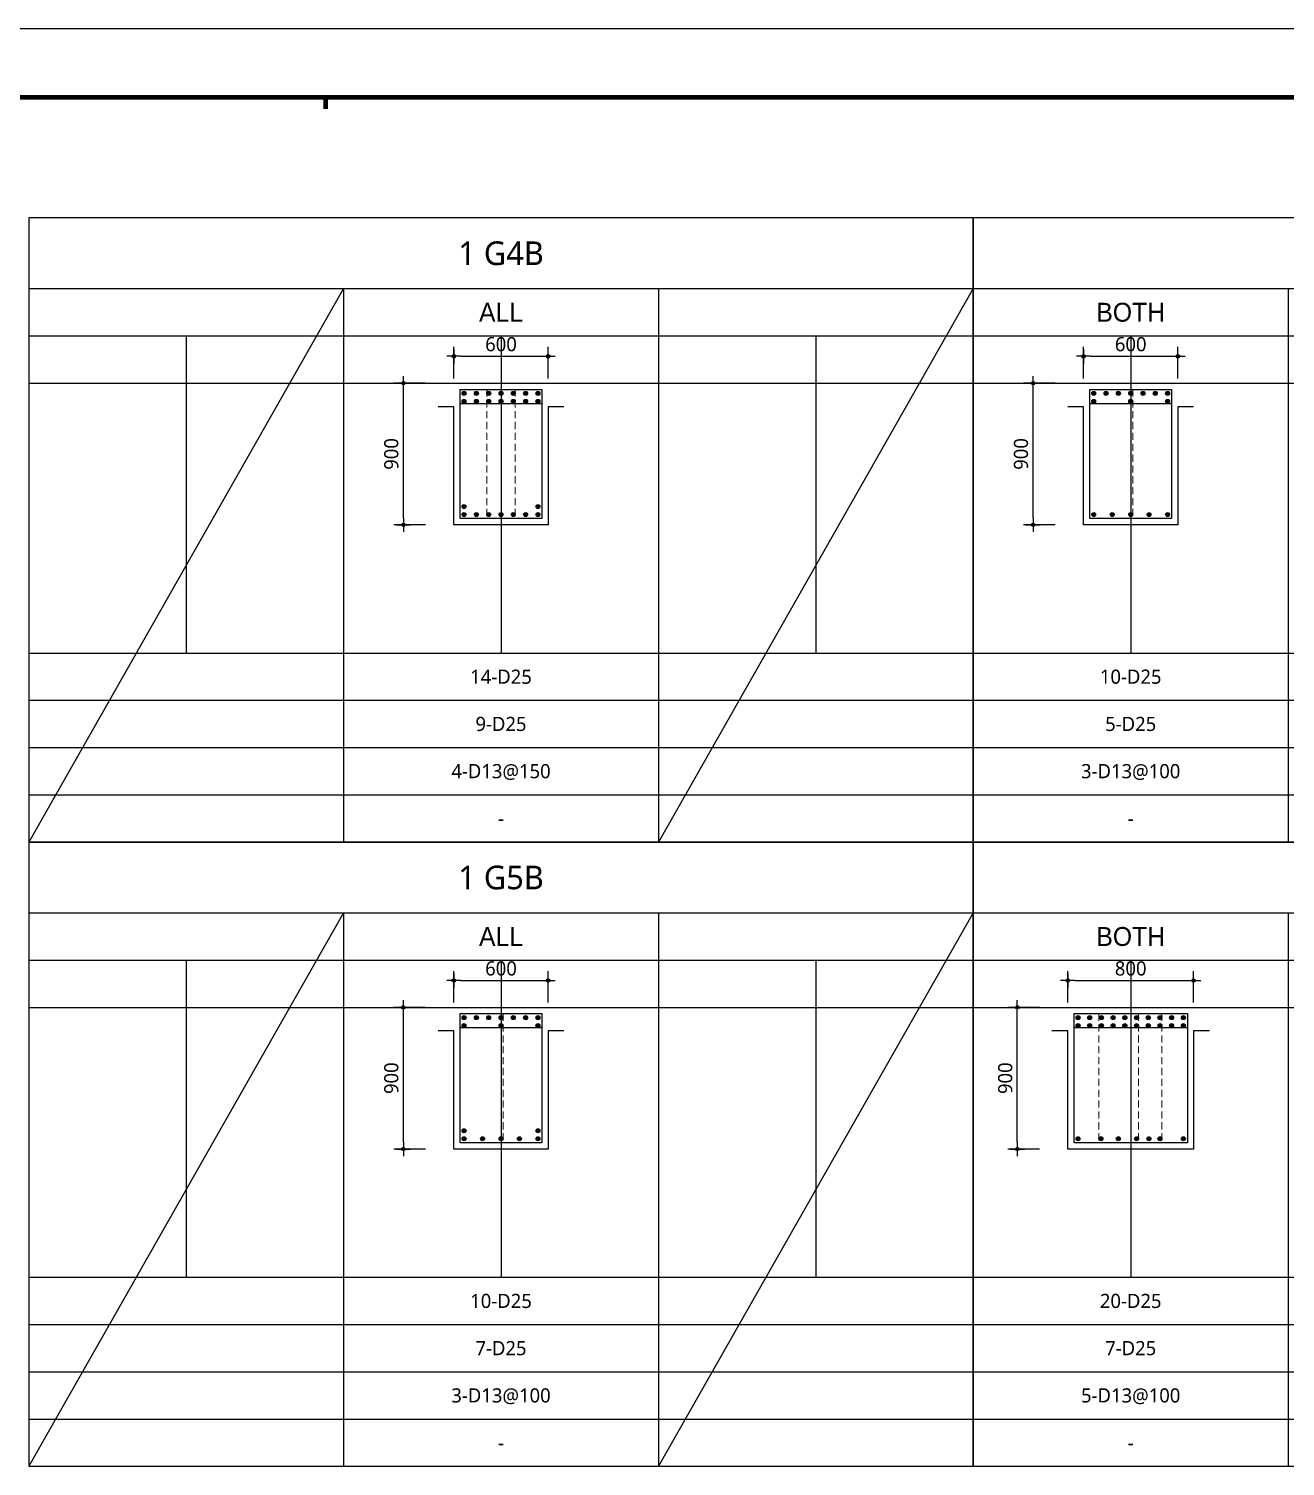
# Model space of a CAD drawing. Header units: millimetres. Extents: x 0 to 252030, y -124740 to 196020.
# Drawn here: x 135753 to 143735, y 115610 to 124740 of the extents above; entities that cross this region are included whole.
import ezdxf
from ezdxf.enums import TextEntityAlignment as Align

# ---------------------------------------------------------------- set-up
doc = ezdxf.new("R2010")
doc.units = ezdxf.units.MM
doc.header["$LTSCALE"] = 30
doc.linetypes.add('HID', pattern=[2.3, 1.5, -0.8])
doc.layers.get('DEFPOINTS').update_dxf_attribs({"color": 142})
for name, color, linetype in [('0-SEC1', 3, 'Continuous'), ('CON', 2, 'Continuous'), ('DIM', 7, 'Continuous'), ('ETC', 7, 'Continuous'), ('S-철근', 3, 'Continuous'), ('SHEET', 7, 'Continuous'), ('TXT', 3, 'Continuous'), ('XR-FORM_(도룡동)$0$Sheet', 7, 'Continuous')]:
    doc.layers.add(name, color=color, linetype=linetype)
doc.layers.add('TieBar', color=7, linetype='HID', lineweight=0)
doc.styles.get("Standard").update_dxf_attribs({"font": 'malgun.ttf'})
doc.styles.add('돋움', font='Dotum.ttf')
doc.styles.add('맑은 고딕', font='malgun.ttf')
doc.dimstyles.new('30NDIM', dxfattribs={"dimscale": 50, "dimtxt": 3, "dimasz": 1.5, "dimexe": 2, "dimexo": 6, "dimgap": 1, "dimtad": 1, "dimdec": 0, "dimrnd": 0.25, "dimzin": 0, "dimdsep": 46, "dimtxsty": 'Standard', "dimblk": 'Z_DOT', "dimcen": 5, "dimclrd": 256, "dimclre": 256, "dimclrt": 3, "dimadec": 0, "dimazin": 0, "dimtm": 1e-09, "dimtfac": 1, "dimtdec": 0, "dimtix": 1, "dimtmove": 2, "dimatfit": 1, "dimldrblk": 'Z_DOT', "dimfxl": 1, "dimtolj": 1, "dimtzin": 0, "dimarcsym": 0})

# ---------------------------------------------------------------- blocks, each defined once
blk = doc.blocks.new('4등분')
at = {"layer": 'DEFPOINTS'}
for p, q in [((1000, 3214.5), (1000, 1200)), ((3000, 3214.5), (3000, 1200)), ((5000, 3214.5), (5000, 1200)), ((0, 2914.5), (6000, 2914.5))]:
    blk.add_line(p, q, dxfattribs=at)
at = {"layer": 'SHEET'}
blk.add_line((0, 3514.5), (6000, 3514.5), dxfattribs=at)
at = {"layer": 'SHEET', "color": 6}
for p, q in [((2000, 3514.5), (2000, 0)), ((4000, 3514.5), (4000, 0)), ((0, 3214.5), (6000, 3214.5)), ((0, 1200), (6000, 1200)), ((0, 900), (6000, 900)), ((0, 600), (6000, 600)), ((0, 300), (6000, 300))]:
    blk.add_line(p, q, dxfattribs=at)
at = {"layer": 'SHEET'}
blk.add_lwpolyline([(6000, 3964.5), (0, 3964.5), (0, 0), (6000, 0)], close=True, dxfattribs=at)
blk = doc.blocks.new('XR-FORM_(도룡동)$0$S')
at = {"layer": 'XR-FORM_(도룡동)$0$Sheet', "const_width": 100}
blk.add_lwpolyline([(1850, 57950), (82250, 57950), (82250, 1200), (1850, 1200)], close=True, dxfattribs=at)
at = {"layer": 'XR-FORM_(도룡동)$0$Sheet', "linetype": 'Continuous', "const_width": 100}
blk.add_lwpolyline([(38745, 57950), (38745, 57700)], dxfattribs=at)
blk = doc.blocks.new('XR-FORM_(도룡동)', base_point=(101.33, -56114.51))
at = {"layer": 'DEFPOINTS'}
blk.add_lwpolyline([(0, 0), (420, 0), (420, 297), (0, 297)], close=True, dxfattribs=at)
at = {"xscale": 0.005, "yscale": 0.005, "zscale": 0.005}
blk.add_blockref('XR-FORM_(도룡동)$0$S', (-0.25, 0), dxfattribs=at)
blk = doc.blocks.new('Z_DOT')
at = {"layer": 'DIM', "color": 0}
for p, q in [((-1, 0), (1, 0)), ((0, -1), (0, 1))]:
    blk.add_line(p, q, dxfattribs=at)
for radius in [0.25, 0.125]:
    blk.add_circle((0, 0), radius, dxfattribs=at)
blk = doc.blocks.new('*D603')
at = {"layer": 'DEFPOINTS', "color": 0, "transparency": 16777216}
for p in [(139053, 122659.7), (138453, 122339.5), (139053, 122339.5)]:
    blk.add_point(p, dxfattribs=at)
at = {"layer": 'DIM', "lineweight": -2, "transparency": 16777216}
for p, q in [((138453, 122519.5), (138453, 122719.7)), ((139053, 122519.5), (139053, 122719.7)), ((138498, 122659.7), (139008, 122659.7))]:
    blk.add_line(p, q, dxfattribs=at)
at = {"layer": 'DIM', "lineweight": -2, "transparency": 16777216, "xscale": 45, "yscale": 45, "zscale": 45, "rotation": 180}
blk.add_blockref('Z_DOT', (138453, 122659.7), dxfattribs=at)
at = {"layer": 'DIM', "lineweight": -2, "transparency": 16777216, "xscale": 45, "yscale": 45, "zscale": 45}
blk.add_blockref('Z_DOT', (139053, 122659.7), dxfattribs=at)
at = {"layer": 'DIM', "color": 3, "transparency": 16777216, "insert": (138753, 122736.1), "char_height": 90, "attachment_point": 5}
blk.add_mtext('\\A1;600', dxfattribs=at)
blk = doc.blocks.new('*D604')
at = {"layer": 'DEFPOINTS', "color": 0, "transparency": 16777216}
for p in [(138132.8, 122489.5), (138453, 122489.5), (138453, 121589.5)]:
    blk.add_point(p, dxfattribs=at)
at = {"layer": 'DIM', "lineweight": -2, "transparency": 16777216}
for p, q in [((138273, 122489.5), (138072.8, 122489.5)), ((138132.8, 121634.5), (138132.8, 122444.5)), ((138273, 121589.5), (138072.8, 121589.5))]:
    blk.add_line(p, q, dxfattribs=at)
at = {"layer": 'DIM', "lineweight": -2, "transparency": 16777216, "xscale": 45, "yscale": 45, "zscale": 45}
for p, rotation in [((138132.8, 122489.5), 90), ((138132.8, 121589.5), 270)]:
    blk.add_blockref('Z_DOT', p, dxfattribs=dict(at, rotation=rotation))
at = {"layer": 'DIM', "color": 3, "transparency": 16777216, "insert": (138056.4, 122039.5), "char_height": 90, "attachment_point": 5, "rotation": 90}
blk.add_mtext('\\A1;900', dxfattribs=at)
blk = doc.blocks.new('*D605')
at = {"layer": 'DEFPOINTS', "color": 0, "transparency": 16777216}
for p in [(143053, 122659.7), (142453, 122339.5), (143053, 122339.5)]:
    blk.add_point(p, dxfattribs=at)
at = {"layer": 'DIM', "lineweight": -2, "transparency": 16777216}
for p, q in [((142453, 122519.5), (142453, 122719.7)), ((143053, 122519.5), (143053, 122719.7)), ((142498, 122659.7), (143008, 122659.7))]:
    blk.add_line(p, q, dxfattribs=at)
at = {"layer": 'DIM', "lineweight": -2, "transparency": 16777216, "xscale": 45, "yscale": 45, "zscale": 45, "rotation": 180}
blk.add_blockref('Z_DOT', (142453, 122659.7), dxfattribs=at)
at = {"layer": 'DIM', "lineweight": -2, "transparency": 16777216, "xscale": 45, "yscale": 45, "zscale": 45}
blk.add_blockref('Z_DOT', (143053, 122659.7), dxfattribs=at)
at = {"layer": 'DIM', "color": 3, "transparency": 16777216, "insert": (142753, 122736.1), "char_height": 90, "attachment_point": 5}
blk.add_mtext('\\A1;600', dxfattribs=at)
blk = doc.blocks.new('*D606')
at = {"layer": 'DEFPOINTS', "color": 0, "transparency": 16777216}
for p in [(142132.8, 122489.5), (142453, 122489.5), (142453, 121589.5)]:
    blk.add_point(p, dxfattribs=at)
at = {"layer": 'DIM', "lineweight": -2, "transparency": 16777216}
for p, q in [((142273, 122489.5), (142072.8, 122489.5)), ((142132.8, 121634.5), (142132.8, 122444.5)), ((142273, 121589.5), (142072.8, 121589.5))]:
    blk.add_line(p, q, dxfattribs=at)
at = {"layer": 'DIM', "lineweight": -2, "transparency": 16777216, "xscale": 45, "yscale": 45, "zscale": 45}
for p, rotation in [((142132.8, 122489.5), 90), ((142132.8, 121589.5), 270)]:
    blk.add_blockref('Z_DOT', p, dxfattribs=dict(at, rotation=rotation))
at = {"layer": 'DIM', "color": 3, "transparency": 16777216, "insert": (142056.4, 122039.5), "char_height": 90, "attachment_point": 5, "rotation": 90}
blk.add_mtext('\\A1;900', dxfattribs=at)
blk = doc.blocks.new('*D615')
at = {"layer": 'DEFPOINTS', "color": 0, "transparency": 16777216}
for p in [(139053, 118695.2), (138453, 118375), (139053, 118375)]:
    blk.add_point(p, dxfattribs=at)
at = {"layer": 'DIM', "lineweight": -2, "transparency": 16777216}
for p, q in [((138453, 118555), (138453, 118755.2)), ((138498, 118695.2), (139008, 118695.2)), ((139053, 118555), (139053, 118755.2))]:
    blk.add_line(p, q, dxfattribs=at)
at = {"layer": 'DIM', "lineweight": -2, "transparency": 16777216, "xscale": 45, "yscale": 45, "zscale": 45, "rotation": 180}
blk.add_blockref('Z_DOT', (138453, 118695.2), dxfattribs=at)
at = {"layer": 'DIM', "lineweight": -2, "transparency": 16777216, "xscale": 45, "yscale": 45, "zscale": 45}
blk.add_blockref('Z_DOT', (139053, 118695.2), dxfattribs=at)
at = {"layer": 'DIM', "color": 3, "transparency": 16777216, "insert": (138753, 118771.6), "char_height": 90, "attachment_point": 5}
blk.add_mtext('\\A1;600', dxfattribs=at)
blk = doc.blocks.new('*D616')
at = {"layer": 'DEFPOINTS', "color": 0, "transparency": 16777216}
for p in [(138132.8, 118525), (138453, 118525), (138453, 117625)]:
    blk.add_point(p, dxfattribs=at)
at = {"layer": 'DIM', "lineweight": -2, "transparency": 16777216}
for p, q in [((138273, 118525), (138072.8, 118525)), ((138132.8, 117670), (138132.8, 118480)), ((138273, 117625), (138072.8, 117625))]:
    blk.add_line(p, q, dxfattribs=at)
at = {"layer": 'DIM', "lineweight": -2, "transparency": 16777216, "xscale": 45, "yscale": 45, "zscale": 45}
for p, rotation in [((138132.8, 118525), 90), ((138132.8, 117625), 270)]:
    blk.add_blockref('Z_DOT', p, dxfattribs=dict(at, rotation=rotation))
at = {"layer": 'DIM', "color": 3, "transparency": 16777216, "insert": (138056.4, 118075), "char_height": 90, "attachment_point": 5, "rotation": 90}
blk.add_mtext('\\A1;900', dxfattribs=at)
blk = doc.blocks.new('*D617')
at = {"layer": 'DEFPOINTS', "color": 0, "transparency": 16777216}
for p in [(143153, 118695.2), (142353, 118375), (143153, 118375)]:
    blk.add_point(p, dxfattribs=at)
at = {"layer": 'DIM', "lineweight": -2, "transparency": 16777216}
for p, q in [((142353, 118555), (142353, 118755.2)), ((142398, 118695.2), (143108, 118695.2)), ((143153, 118555), (143153, 118755.2))]:
    blk.add_line(p, q, dxfattribs=at)
at = {"layer": 'DIM', "lineweight": -2, "transparency": 16777216, "xscale": 45, "yscale": 45, "zscale": 45, "rotation": 180}
blk.add_blockref('Z_DOT', (142353, 118695.2), dxfattribs=at)
at = {"layer": 'DIM', "lineweight": -2, "transparency": 16777216, "xscale": 45, "yscale": 45, "zscale": 45}
blk.add_blockref('Z_DOT', (143153, 118695.2), dxfattribs=at)
at = {"layer": 'DIM', "color": 3, "transparency": 16777216, "insert": (142753, 118771.6), "char_height": 90, "attachment_point": 5}
blk.add_mtext('\\A1;800', dxfattribs=at)
blk = doc.blocks.new('*D618')
at = {"layer": 'DEFPOINTS', "color": 0, "transparency": 16777216}
for p in [(142032.8, 118525), (142353, 118525), (142353, 117625)]:
    blk.add_point(p, dxfattribs=at)
at = {"layer": 'DIM', "lineweight": -2, "transparency": 16777216}
for p, q in [((142173, 118525), (141972.8, 118525)), ((142032.8, 117670), (142032.8, 118480)), ((142173, 117625), (141972.8, 117625))]:
    blk.add_line(p, q, dxfattribs=at)
at = {"layer": 'DIM', "lineweight": -2, "transparency": 16777216, "xscale": 45, "yscale": 45, "zscale": 45}
for p, rotation in [((142032.8, 118525), 90), ((142032.8, 117625), 270)]:
    blk.add_blockref('Z_DOT', p, dxfattribs=dict(at, rotation=rotation))
at = {"layer": 'DIM', "color": 3, "transparency": 16777216, "insert": (141956.4, 118075), "char_height": 90, "attachment_point": 5, "rotation": 90}
blk.add_mtext('\\A1;900', dxfattribs=at)

msp = doc.modelspace()

# ---------------------------------------------------------------- hatches: boundary and pattern name
at = {"layer": 'S-철근'}
h = msp.add_hatch(color=256, dxfattribs=at)
edge = h.paths.add_edge_path()
edge.add_arc((138518.40013, 122424.09992), 12.7, 0, 180)
edge.add_arc((138518.40013, 122424.09992), 12.7, 180, 360)
h = msp.add_hatch(color=256, dxfattribs=at)
edge = h.paths.add_edge_path()
edge.add_arc((138596.60013, 122424.09992), 12.7, 0, 180)
edge.add_arc((138596.60013, 122424.09992), 12.7, 180, 360)
h = msp.add_hatch(color=256, dxfattribs=at)
edge = h.paths.add_edge_path()
edge.add_arc((138674.80013, 122424.09992), 12.7, 0, 180)
edge.add_arc((138674.80013, 122424.09992), 12.7, 180, 360)
h = msp.add_hatch(color=256, dxfattribs=at)
edge = h.paths.add_edge_path()
edge.add_arc((138753.00013, 122424.09992), 12.7, 0, 180)
edge.add_arc((138753.00013, 122424.09992), 12.7, 180, 360)
h = msp.add_hatch(color=256, dxfattribs=at)
edge = h.paths.add_edge_path()
edge.add_arc((138831.20013, 122424.09992), 12.7, 0, 180)
edge.add_arc((138831.20013, 122424.09992), 12.7, 180, 360)
h = msp.add_hatch(color=256, dxfattribs=at)
edge = h.paths.add_edge_path()
edge.add_arc((138909.40013, 122424.09992), 12.7, 0, 180)
edge.add_arc((138909.40013, 122424.09992), 12.7, 180, 360)
h = msp.add_hatch(color=256, dxfattribs=at)
edge = h.paths.add_edge_path()
edge.add_arc((138987.60013, 122424.09992), 12.7, 0, 180)
edge.add_arc((138987.60013, 122424.09992), 12.7, 180, 360)
h = msp.add_hatch(color=256, dxfattribs=at)
edge = h.paths.add_edge_path()
edge.add_arc((142518.40013, 122424.09992), 12.7, 0, 180)
edge.add_arc((142518.40013, 122424.09992), 12.7, 180, 360)
h = msp.add_hatch(color=256, dxfattribs=at)
edge = h.paths.add_edge_path()
edge.add_arc((142596.60013, 122424.09992), 12.7, 0, 180)
edge.add_arc((142596.60013, 122424.09992), 12.7, 180, 360)
h = msp.add_hatch(color=256, dxfattribs=at)
edge = h.paths.add_edge_path()
edge.add_arc((142674.80013, 122424.09992), 12.7, 0, 180)
edge.add_arc((142674.80013, 122424.09992), 12.7, 180, 360)
h = msp.add_hatch(color=256, dxfattribs=at)
edge = h.paths.add_edge_path()
edge.add_arc((142753.00013, 122424.09992), 12.7, 0, 180)
edge.add_arc((142753.00013, 122424.09992), 12.7, 180, 360)
h = msp.add_hatch(color=256, dxfattribs=at)
edge = h.paths.add_edge_path()
edge.add_arc((142831.20013, 122424.09992), 12.7, 0, 180)
edge.add_arc((142831.20013, 122424.09992), 12.7, 180, 360)
h = msp.add_hatch(color=256, dxfattribs=at)
edge = h.paths.add_edge_path()
edge.add_arc((142909.40013, 122424.09992), 12.7, 0, 180)
edge.add_arc((142909.40013, 122424.09992), 12.7, 180, 360)
h = msp.add_hatch(color=256, dxfattribs=at)
edge = h.paths.add_edge_path()
edge.add_arc((142987.60013, 122424.09992), 12.7, 0, 180)
edge.add_arc((142987.60013, 122424.09992), 12.7, 180, 360)
h = msp.add_hatch(color=256, dxfattribs=at)
edge = h.paths.add_edge_path()
edge.add_arc((138518.40013, 122373.29992), 12.7, 0, 180)
edge.add_arc((138518.40013, 122373.29992), 12.7, 180, 360)
h = msp.add_hatch(color=256, dxfattribs=at)
edge = h.paths.add_edge_path()
edge.add_arc((138596.60013, 122373.29992), 12.7, 0, 180)
edge.add_arc((138596.60013, 122373.29992), 12.7, 180, 360)
h = msp.add_hatch(color=256, dxfattribs=at)
edge = h.paths.add_edge_path()
edge.add_arc((138674.80013, 122373.29992), 12.7, 0, 180)
edge.add_arc((138674.80013, 122373.29992), 12.7, 180, 360)
h = msp.add_hatch(color=256, dxfattribs=at)
edge = h.paths.add_edge_path()
edge.add_arc((138753.00013, 122373.29992), 12.7, 0, 180)
edge.add_arc((138753.00013, 122373.29992), 12.7, 180, 360)
h = msp.add_hatch(color=256, dxfattribs=at)
edge = h.paths.add_edge_path()
edge.add_arc((138831.20013, 122373.29992), 12.7, 0, 180)
edge.add_arc((138831.20013, 122373.29992), 12.7, 180, 360)
h = msp.add_hatch(color=256, dxfattribs=at)
edge = h.paths.add_edge_path()
edge.add_arc((138909.40013, 122373.29992), 12.7, 0, 180)
edge.add_arc((138909.40013, 122373.29992), 12.7, 180, 360)
h = msp.add_hatch(color=256, dxfattribs=at)
edge = h.paths.add_edge_path()
edge.add_arc((138987.60013, 122373.29992), 12.7, 0, 180)
edge.add_arc((138987.60013, 122373.29992), 12.7, 180, 360)
h = msp.add_hatch(color=256, dxfattribs=at)
edge = h.paths.add_edge_path()
edge.add_arc((142518.40013, 122373.29992), 12.7, 0, 180)
edge.add_arc((142518.40013, 122373.29992), 12.7, 180, 360)
h = msp.add_hatch(color=256, dxfattribs=at)
edge = h.paths.add_edge_path()
edge.add_arc((142753.00013, 122373.29992), 12.7, 0, 180)
edge.add_arc((142753.00013, 122373.29992), 12.7, 180, 360)
h = msp.add_hatch(color=256, dxfattribs=at)
edge = h.paths.add_edge_path()
edge.add_arc((142987.60013, 122373.29992), 12.7, 0, 180)
edge.add_arc((142987.60013, 122373.29992), 12.7, 180, 360)
h = msp.add_hatch(color=256, dxfattribs=at)
edge = h.paths.add_edge_path()
edge.add_arc((138518.40013, 121705.69992), 12.7, 0, 180)
edge.add_arc((138518.40013, 121705.69992), 12.7, 180, 360)
h = msp.add_hatch(color=256, dxfattribs=at)
edge = h.paths.add_edge_path()
edge.add_arc((138987.60013, 121705.69992), 12.7, 0, 180)
edge.add_arc((138987.60013, 121705.69992), 12.7, 180, 360)
h = msp.add_hatch(color=256, dxfattribs=at)
edge = h.paths.add_edge_path()
edge.add_arc((138518.40013, 121654.89992), 12.7, 0, 180)
edge.add_arc((138518.40013, 121654.89992), 12.7, 180, 360)
h = msp.add_hatch(color=256, dxfattribs=at)
edge = h.paths.add_edge_path()
edge.add_arc((138596.60013, 121654.89992), 12.7, 0, 180)
edge.add_arc((138596.60013, 121654.89992), 12.7, 180, 360)
h = msp.add_hatch(color=256, dxfattribs=at)
edge = h.paths.add_edge_path()
edge.add_arc((138674.80013, 121654.89992), 12.7, 0, 180)
edge.add_arc((138674.80013, 121654.89992), 12.7, 180, 360)
h = msp.add_hatch(color=256, dxfattribs=at)
edge = h.paths.add_edge_path()
edge.add_arc((138753.00013, 121654.89992), 12.7, 0, 180)
edge.add_arc((138753.00013, 121654.89992), 12.7, 180, 360)
h = msp.add_hatch(color=256, dxfattribs=at)
edge = h.paths.add_edge_path()
edge.add_arc((138831.20013, 121654.89992), 12.7, 0, 180)
edge.add_arc((138831.20013, 121654.89992), 12.7, 180, 360)
h = msp.add_hatch(color=256, dxfattribs=at)
edge = h.paths.add_edge_path()
edge.add_arc((138909.40013, 121654.89992), 12.7, 0, 180)
edge.add_arc((138909.40013, 121654.89992), 12.7, 180, 360)
h = msp.add_hatch(color=256, dxfattribs=at)
edge = h.paths.add_edge_path()
edge.add_arc((138987.60013, 121654.89992), 12.7, 0, 180)
edge.add_arc((138987.60013, 121654.89992), 12.7, 180, 360)
h = msp.add_hatch(color=256, dxfattribs=at)
edge = h.paths.add_edge_path()
edge.add_arc((142518.40013, 121654.89992), 12.7, 0, 180)
edge.add_arc((142518.40013, 121654.89992), 12.7, 180, 360)
h = msp.add_hatch(color=256, dxfattribs=at)
edge = h.paths.add_edge_path()
edge.add_arc((142635.70013, 121654.89992), 12.7, 0, 180)
edge.add_arc((142635.70013, 121654.89992), 12.7, 180, 360)
h = msp.add_hatch(color=256, dxfattribs=at)
edge = h.paths.add_edge_path()
edge.add_arc((142753.00013, 121654.89992), 12.7, 0, 180)
edge.add_arc((142753.00013, 121654.89992), 12.7, 180, 360)
h = msp.add_hatch(color=256, dxfattribs=at)
edge = h.paths.add_edge_path()
edge.add_arc((142870.30013, 121654.89992), 12.7, 0, 180)
edge.add_arc((142870.30013, 121654.89992), 12.7, 180, 360)
h = msp.add_hatch(color=256, dxfattribs=at)
edge = h.paths.add_edge_path()
edge.add_arc((142987.60013, 121654.89992), 12.7, 0, 180)
edge.add_arc((142987.60013, 121654.89992), 12.7, 180, 360)
h = msp.add_hatch(color=256, dxfattribs=at)
edge = h.paths.add_edge_path()
edge.add_arc((138518.40013, 118459.59992), 12.7, 0, 180)
edge.add_arc((138518.40013, 118459.59992), 12.7, 180, 360)
h = msp.add_hatch(color=256, dxfattribs=at)
edge = h.paths.add_edge_path()
edge.add_arc((138518.40013, 118408.79992), 12.7, 0, 180)
edge.add_arc((138518.40013, 118408.79992), 12.7, 180, 360)
h = msp.add_hatch(color=256, dxfattribs=at)
edge = h.paths.add_edge_path()
edge.add_arc((138596.60013, 118459.59992), 12.7, 0, 180)
edge.add_arc((138596.60013, 118459.59992), 12.7, 180, 360)
h = msp.add_hatch(color=256, dxfattribs=at)
edge = h.paths.add_edge_path()
edge.add_arc((138674.80013, 118459.59992), 12.7, 0, 180)
edge.add_arc((138674.80013, 118459.59992), 12.7, 180, 360)
h = msp.add_hatch(color=256, dxfattribs=at)
edge = h.paths.add_edge_path()
edge.add_arc((138753.00013, 118459.59992), 12.7, 0, 180)
edge.add_arc((138753.00013, 118459.59992), 12.7, 180, 360)
h = msp.add_hatch(color=256, dxfattribs=at)
edge = h.paths.add_edge_path()
edge.add_arc((138753.00013, 118408.79992), 12.7, 0, 180)
edge.add_arc((138753.00013, 118408.79992), 12.7, 180, 360)
h = msp.add_hatch(color=256, dxfattribs=at)
edge = h.paths.add_edge_path()
edge.add_arc((138831.20013, 118459.59992), 12.7, 0, 180)
edge.add_arc((138831.20013, 118459.59992), 12.7, 180, 360)
h = msp.add_hatch(color=256, dxfattribs=at)
edge = h.paths.add_edge_path()
edge.add_arc((138909.40013, 118459.59992), 12.7, 0, 180)
edge.add_arc((138909.40013, 118459.59992), 12.7, 180, 360)
h = msp.add_hatch(color=256, dxfattribs=at)
edge = h.paths.add_edge_path()
edge.add_arc((138987.60013, 118459.59992), 12.7, 0, 180)
edge.add_arc((138987.60013, 118459.59992), 12.7, 180, 360)
h = msp.add_hatch(color=256, dxfattribs=at)
edge = h.paths.add_edge_path()
edge.add_arc((138987.60013, 118408.79992), 12.7, 0, 180)
edge.add_arc((138987.60013, 118408.79992), 12.7, 180, 360)
h = msp.add_hatch(color=256, dxfattribs=at)
edge = h.paths.add_edge_path()
edge.add_arc((142418.40013, 118459.59992), 12.7, 0, 180)
edge.add_arc((142418.40013, 118459.59992), 12.7, 180, 360)
h = msp.add_hatch(color=256, dxfattribs=at)
edge = h.paths.add_edge_path()
edge.add_arc((142418.40013, 118408.79992), 12.7, 0, 180)
edge.add_arc((142418.40013, 118408.79992), 12.7, 180, 360)
h = msp.add_hatch(color=256, dxfattribs=at)
edge = h.paths.add_edge_path()
edge.add_arc((142492.75569, 118459.59992), 12.7, 0, 180)
edge.add_arc((142492.75569, 118459.59992), 12.7, 180, 360)
h = msp.add_hatch(color=256, dxfattribs=at)
edge = h.paths.add_edge_path()
edge.add_arc((142492.75569, 118408.79992), 12.7, 0, 180)
edge.add_arc((142492.75569, 118408.79992), 12.7, 180, 360)
h = msp.add_hatch(color=256, dxfattribs=at)
edge = h.paths.add_edge_path()
edge.add_arc((142567.11124, 118459.59992), 12.7, 0, 180)
edge.add_arc((142567.11124, 118459.59992), 12.7, 180, 360)
h = msp.add_hatch(color=256, dxfattribs=at)
edge = h.paths.add_edge_path()
edge.add_arc((142567.11124, 118408.79992), 12.7, 0, 180)
edge.add_arc((142567.11124, 118408.79992), 12.7, 180, 360)
h = msp.add_hatch(color=256, dxfattribs=at)
edge = h.paths.add_edge_path()
edge.add_arc((142641.4668, 118459.59992), 12.7, 0, 180)
edge.add_arc((142641.4668, 118459.59992), 12.7, 180, 360)
h = msp.add_hatch(color=256, dxfattribs=at)
edge = h.paths.add_edge_path()
edge.add_arc((142641.4668, 118408.79992), 12.7, 0, 180)
edge.add_arc((142641.4668, 118408.79992), 12.7, 180, 360)
h = msp.add_hatch(color=256, dxfattribs=at)
edge = h.paths.add_edge_path()
edge.add_arc((142715.82235, 118459.59992), 12.7, 0, 180)
edge.add_arc((142715.82235, 118459.59992), 12.7, 180, 360)
h = msp.add_hatch(color=256, dxfattribs=at)
edge = h.paths.add_edge_path()
edge.add_arc((142715.82235, 118408.79992), 12.7, 0, 180)
edge.add_arc((142715.82235, 118408.79992), 12.7, 180, 360)
h = msp.add_hatch(color=256, dxfattribs=at)
edge = h.paths.add_edge_path()
edge.add_arc((142790.17791, 118459.59992), 12.7, 0, 180)
edge.add_arc((142790.17791, 118459.59992), 12.7, 180, 360)
h = msp.add_hatch(color=256, dxfattribs=at)
edge = h.paths.add_edge_path()
edge.add_arc((142790.17791, 118408.79992), 12.7, 0, 180)
edge.add_arc((142790.17791, 118408.79992), 12.7, 180, 360)
h = msp.add_hatch(color=256, dxfattribs=at)
edge = h.paths.add_edge_path()
edge.add_arc((142864.53347, 118459.59992), 12.7, 0, 180)
edge.add_arc((142864.53347, 118459.59992), 12.7, 180, 360)
h = msp.add_hatch(color=256, dxfattribs=at)
edge = h.paths.add_edge_path()
edge.add_arc((142864.53347, 118408.79992), 12.7, 0, 180)
edge.add_arc((142864.53347, 118408.79992), 12.7, 180, 360)
h = msp.add_hatch(color=256, dxfattribs=at)
edge = h.paths.add_edge_path()
edge.add_arc((142938.88902, 118459.59992), 12.7, 0, 180)
edge.add_arc((142938.88902, 118459.59992), 12.7, 180, 360)
h = msp.add_hatch(color=256, dxfattribs=at)
edge = h.paths.add_edge_path()
edge.add_arc((142938.88902, 118408.79992), 12.7, 0, 180)
edge.add_arc((142938.88902, 118408.79992), 12.7, 180, 360)
h = msp.add_hatch(color=256, dxfattribs=at)
edge = h.paths.add_edge_path()
edge.add_arc((143013.24458, 118459.59992), 12.7, 0, 180)
edge.add_arc((143013.24458, 118459.59992), 12.7, 180, 360)
h = msp.add_hatch(color=256, dxfattribs=at)
edge = h.paths.add_edge_path()
edge.add_arc((143013.24458, 118408.79992), 12.7, 0, 180)
edge.add_arc((143013.24458, 118408.79992), 12.7, 180, 360)
h = msp.add_hatch(color=256, dxfattribs=at)
edge = h.paths.add_edge_path()
edge.add_arc((143087.60013, 118459.59992), 12.7, 0, 180)
edge.add_arc((143087.60013, 118459.59992), 12.7, 180, 360)
h = msp.add_hatch(color=256, dxfattribs=at)
edge = h.paths.add_edge_path()
edge.add_arc((143087.60013, 118408.79992), 12.7, 0, 180)
edge.add_arc((143087.60013, 118408.79992), 12.7, 180, 360)
h = msp.add_hatch(color=256, dxfattribs=at)
edge = h.paths.add_edge_path()
edge.add_arc((138518.40013, 117741.19992), 12.7, 0, 180)
edge.add_arc((138518.40013, 117741.19992), 12.7, 180, 360)
h = msp.add_hatch(color=256, dxfattribs=at)
edge = h.paths.add_edge_path()
edge.add_arc((138518.40013, 117690.39992), 12.7, 0, 180)
edge.add_arc((138518.40013, 117690.39992), 12.7, 180, 360)
h = msp.add_hatch(color=256, dxfattribs=at)
edge = h.paths.add_edge_path()
edge.add_arc((138635.70013, 117690.39992), 12.7, 0, 180)
edge.add_arc((138635.70013, 117690.39992), 12.7, 180, 360)
h = msp.add_hatch(color=256, dxfattribs=at)
edge = h.paths.add_edge_path()
edge.add_arc((138753.00013, 117690.39992), 12.7, 0, 180)
edge.add_arc((138753.00013, 117690.39992), 12.7, 180, 360)
h = msp.add_hatch(color=256, dxfattribs=at)
edge = h.paths.add_edge_path()
edge.add_arc((138870.30013, 117690.39992), 12.7, 0, 180)
edge.add_arc((138870.30013, 117690.39992), 12.7, 180, 360)
h = msp.add_hatch(color=256, dxfattribs=at)
edge = h.paths.add_edge_path()
edge.add_arc((138987.60013, 117741.19992), 12.7, 0, 180)
edge.add_arc((138987.60013, 117741.19992), 12.7, 180, 360)
h = msp.add_hatch(color=256, dxfattribs=at)
edge = h.paths.add_edge_path()
edge.add_arc((138987.60013, 117690.39992), 12.7, 0, 180)
edge.add_arc((138987.60013, 117690.39992), 12.7, 180, 360)
h = msp.add_hatch(color=256, dxfattribs=at)
edge = h.paths.add_edge_path()
edge.add_arc((142418.40013, 117690.39992), 12.7, 0, 180)
edge.add_arc((142418.40013, 117690.39992), 12.7, 180, 360)
h = msp.add_hatch(color=256, dxfattribs=at)
edge = h.paths.add_edge_path()
edge.add_arc((142564.2992, 117690.39992), 12.7, 0, 180)
edge.add_arc((142564.2992, 117690.39992), 12.7, 180, 360)
h = msp.add_hatch(color=256, dxfattribs=at)
edge = h.paths.add_edge_path()
edge.add_arc((142674.23029, 117690.39992), 12.7, 0, 180)
edge.add_arc((142674.23029, 117690.39992), 12.7, 180, 360)
h = msp.add_hatch(color=256, dxfattribs=at)
edge = h.paths.add_edge_path()
edge.add_arc((142790.17791, 117690.39992), 12.7, 0, 180)
edge.add_arc((142790.17791, 117690.39992), 12.7, 180, 360)
h = msp.add_hatch(color=256, dxfattribs=at)
edge = h.paths.add_edge_path()
edge.add_arc((142868.39205, 117690.39992), 12.7, 0, 180)
edge.add_arc((142868.39205, 117690.39992), 12.7, 180, 360)
h = msp.add_hatch(color=256, dxfattribs=at)
edge = h.paths.add_edge_path()
edge.add_arc((142938.88902, 117690.39992), 12.7, 0, 180)
edge.add_arc((142938.88902, 117690.39992), 12.7, 180, 360)
h = msp.add_hatch(color=256, dxfattribs=at)
edge = h.paths.add_edge_path()
edge.add_arc((143087.60013, 117690.39992), 12.7, 0, 180)
edge.add_arc((143087.60013, 117690.39992), 12.7, 180, 360)

# ---------------------------------------------------------------- linework, layer by layer
at = {"layer": 'CON', "color": 8}
for p, q in [((138353.00013, 122489.49992), (139153.00013, 122489.49992)), ((142353.00013, 122489.49992), (143153.00013, 122489.49992)), ((138353.00013, 118524.99992), (139153.00013, 118524.99992)), ((142253.00013, 118524.99992), (143253.00013, 118524.99992))]:
    msp.add_line(p, q, dxfattribs=at)
for points in [[(139153.00013, 122339.49992), (139053.00013, 122339.49992), (139053.00013, 121589.49992), (138453.00013, 121589.49992), (138453.00013, 122339.49992), (138353.00013, 122339.49992)], [(143153.00013, 122339.49992), (143053.00013, 122339.49992), (143053.00013, 121589.49992), (142453.00013, 121589.49992), (142453.00013, 122339.49992), (142353.00013, 122339.49992)], [(139153.00013, 118374.99992), (139053.00013, 118374.99992), (139053.00013, 117624.99992), (138453.00013, 117624.99992), (138453.00013, 118374.99992), (138353.00013, 118374.99992)], [(143253.00013, 118374.99992), (143153.00013, 118374.99992), (143153.00013, 117624.99992), (142353.00013, 117624.99992), (142353.00013, 118374.99992), (142253.00013, 118374.99992)]]:
    msp.add_lwpolyline(points, dxfattribs=at)
at = {"layer": 'ETC', "color": 8}
for p, q in [((138493.00013, 122360.59992), (139013.00013, 122360.59992)), ((142493.00013, 122360.59992), (143013.00013, 122360.59992)), ((138493.00013, 118396.09992), (139013.00013, 118396.09992)), ((142393.00013, 118396.09992), (143113.00013, 118396.09992))]:
    msp.add_line(p, q, dxfattribs=at)
at = {"layer": 'S-철근'}
for points in [[(138493.00013, 121629.49992), (138493.00013, 122449.49992), (139013.00013, 122449.49992), (139013.00013, 121629.49992), (138493.00013, 121629.49992)], [(142493.00013, 121629.49992), (142493.00013, 122449.49992), (143013.00013, 122449.49992), (143013.00013, 121629.49992), (142493.00013, 121629.49992)], [(138493.00013, 117664.99992), (138493.00013, 118484.99992), (139013.00013, 118484.99992), (139013.00013, 117664.99992), (138493.00013, 117664.99992)], [(142393.00013, 117664.99992), (142393.00013, 118484.99992), (143113.00013, 118484.99992), (143113.00013, 117664.99992), (142393.00013, 117664.99992)]]:
    msp.add_lwpolyline(points, dxfattribs=at)
for centre in [(138518.40013, 122424.09992), (138596.60013, 122424.09992), (138674.80013, 122424.09992), (138753.00013, 122424.09992), (138831.20013, 122424.09992), (138909.40013, 122424.09992), (138987.60013, 122424.09992), (142518.40013, 122424.09992), (142596.60013, 122424.09992), (142674.80013, 122424.09992), (142753.00013, 122424.09992), (142831.20013, 122424.09992), (142909.40013, 122424.09992), (142987.60013, 122424.09992), (138518.40013, 122373.29992), (138596.60013, 122373.29992), (138674.80013, 122373.29992), (138753.00013, 122373.29992), (138831.20013, 122373.29992), (138909.40013, 122373.29992), (138987.60013, 122373.29992), (142518.40013, 122373.29992), (142753.00013, 122373.29992), (142987.60013, 122373.29992), (138518.40013, 121705.69992), (138987.60013, 121705.69992), (138518.40013, 121654.89992), (138596.60013, 121654.89992), (138674.80013, 121654.89992), (138753.00013, 121654.89992), (138831.20013, 121654.89992), (138909.40013, 121654.89992), (138987.60013, 121654.89992), (142518.40013, 121654.89992), (142635.70013, 121654.89992), (142753.00013, 121654.89992), (142870.30013, 121654.89992), (142987.60013, 121654.89992), (138518.40013, 118459.59992), (138518.40013, 118408.79992), (138596.60013, 118459.59992), (138674.80013, 118459.59992), (138753.00013, 118459.59992), (138753.00013, 118408.79992), (138831.20013, 118459.59992), (138909.40013, 118459.59992), (138987.60013, 118459.59992), (138987.60013, 118408.79992), (142418.40013, 118459.59992), (142418.40013, 118408.79992), (142492.75569, 118459.59992), (142492.75569, 118408.79992), (142567.11124, 118459.59992), (142567.11124, 118408.79992), (142641.4668, 118459.59992), (142641.4668, 118408.79992), (142715.82235, 118459.59992), (142715.82235, 118408.79992), (142790.17791, 118459.59992), (142790.17791, 118408.79992), (142864.53347, 118459.59992), (142864.53347, 118408.79992), (142938.88902, 118459.59992), (142938.88902, 118408.79992), (143013.24458, 118459.59992), (143013.24458, 118408.79992), (143087.60013, 118459.59992), (143087.60013, 118408.79992), (138518.40013, 117741.19992), (138518.40013, 117690.39992), (138635.70013, 117690.39992), (138753.00013, 117690.39992), (138870.30013, 117690.39992), (138987.60013, 117741.19992), (138987.60013, 117690.39992), (142418.40013, 117690.39992), (142564.2992, 117690.39992), (142674.23029, 117690.39992), (142790.17791, 117690.39992), (142868.39205, 117690.39992), (142938.88902, 117690.39992), (143087.60013, 117690.39992)]:
    msp.add_circle(centre, 12.7, dxfattribs=at)
at = {"layer": 'SHEET'}
for p, q in [((137753.00013, 123089.49992), (135753.00013, 119574.99992)), ((141753.00013, 123089.49992), (139753.00013, 119574.99992)), ((137753.00013, 119124.99992), (135753.00013, 115610.49992)), ((141753.00013, 119124.99992), (139753.00013, 115610.49992))]:
    msp.add_line(p, q, dxfattribs=at)
at = {"layer": 'TieBar'}
for p, q in [((138662.10013, 122449.49992), (138662.10013, 121629.49992)), ((138843.90013, 122449.49992), (138843.90013, 121629.49992)), ((142765.70013, 122449.49992), (142765.70013, 121629.49992)), ((138765.70013, 118484.99992), (138765.70013, 117664.99992)), ((142551.5992, 118484.99992), (142551.5992, 117664.99992)), ((142802.87791, 118484.99992), (142802.87791, 117664.99992)), ((142951.58902, 118484.99992), (142951.58902, 117664.99992))]:
    msp.add_line(p, q, dxfattribs=at)

# ---------------------------------------------------------------- block references
for p in [(135753.00013, 119574.99992), (141753.00013, 119574.99992), (135753.00013, 115610.49992), (141753.00013, 115610.49992)]:
    msp.add_blockref('4등분', p)
at = {"layer": '0-SEC1', "xscale": 60, "yscale": 60, "zscale": 60}
msp.add_blockref('XR-FORM_(도룡동)', (132110.02429, -3259950.57868), dxfattribs=at)

# ---------------------------------------------------------------- texts
at = {"layer": 'TXT', "color": 2, "style": '맑은 고딕'}
for s, p in [('1 G4B', (138753.00013, 123314.49992)), ('1 G5B', (138753.00013, 119349.99992))]:
    msp.add_text(s, height=150, dxfattribs=at).set_placement(p, align=Align.MIDDLE_CENTER)
at = {"layer": 'TXT'}
for s, height, style, p in [('ALL', 120, '돋움', (138753.00013, 122939.49992)), ('BOTH', 120, '돋움', (142753.00013, 122939.49992)), ('14-D25', 90, '맑은 고딕', (138753.00013, 120624.99992)), ('10-D25', 90, '맑은 고딕', (142753.00013, 120624.99992)), ('9-D25', 90, '맑은 고딕', (138753.00013, 120324.99992)), ('5-D25', 90, '맑은 고딕', (142753.00013, 120324.99992)), ('4-D13@150', 90, '맑은 고딕', (138753.00013, 120024.99992)), ('3-D13@100', 90, '맑은 고딕', (142753.00013, 120024.99992)), ('-', 90, '맑은 고딕', (138753.00013, 119724.99992)), ('-', 90, '맑은 고딕', (142753.00013, 119724.99992)), ('ALL', 120, '돋움', (138753.00013, 118974.99992)), ('BOTH', 120, '돋움', (142753.00013, 118974.99992)), ('10-D25', 90, '맑은 고딕', (138753.00013, 116660.49992)), ('20-D25', 90, '맑은 고딕', (142753.00013, 116660.49992)), ('7-D25', 90, '맑은 고딕', (138753.00013, 116360.49992)), ('7-D25', 90, '맑은 고딕', (142753.00013, 116360.49992)), ('3-D13@100', 90, '맑은 고딕', (138753.00013, 116060.49992)), ('5-D13@100', 90, '맑은 고딕', (142753.00013, 116060.49992)), ('-', 90, '맑은 고딕', (138753.00013, 115760.49992)), ('-', 90, '맑은 고딕', (142753.00013, 115760.49992))]:
    msp.add_text(s, height=height, dxfattribs=dict(at, style=style)).set_placement(p, align=Align.MIDDLE_CENTER)

# ---------------------------------------------------------------- dimensions: what is measured, and where the dimension line sits
at = {"layer": 'DIM'}
for base, p1, p2, picture, middle in [((139053.00013, 122659.65148), (138453.00013, 122339.49992), (139053.00013, 122339.49992), '*D603', (138753.00013, 122736.14945)), ((143053.00013, 122659.65148), (142453.00013, 122339.49992), (143053.00013, 122339.49992), '*D605', (142753.00013, 122736.14945)), ((139053.00013, 118695.15148), (138453.00013, 118374.99992), (139053.00013, 118374.99992), '*D615', (138753.00013, 118771.64945)), ((143153.00013, 118695.15148), (142353.00013, 118374.99992), (143153.00013, 118374.99992), '*D617', (142753.00013, 118771.64945))]:
    dim = msp.add_linear_dim(base=base, p1=p1, p2=p2, dimstyle='30NDIM', override={"dimscale": 30, "dimtxsty": 'Standard'}, dxfattribs=at)
    dim.commit()
    dim.dimension.update_dxf_attribs({"geometry": picture, "text_midpoint": middle})
for base, p1, p2, picture, middle in [((138132.84857, 122489.49992), (138453.00013, 121589.49992), (138453.00013, 122489.49992), '*D604', (138056.3506, 122039.49992)), ((142132.84857, 122489.49992), (142453.00013, 121589.49992), (142453.00013, 122489.49992), '*D606', (142056.3506, 122039.49992)), ((138132.84857, 118524.99992), (138453.00013, 117624.99992), (138453.00013, 118524.99992), '*D616', (138056.3506, 118074.99992)), ((142032.84857, 118524.99992), (142353.00013, 117624.99992), (142353.00013, 118524.99992), '*D618', (141956.3506, 118074.99992))]:
    dim = msp.add_linear_dim(base=base, p1=p1, p2=p2, angle=90, dimstyle='30NDIM', override={"dimscale": 30, "dimtxsty": 'Standard'}, dxfattribs=at)
    dim.commit()
    dim.dimension.update_dxf_attribs({"geometry": picture, "text_midpoint": middle})

doc.saveas('drawing.dxf')
